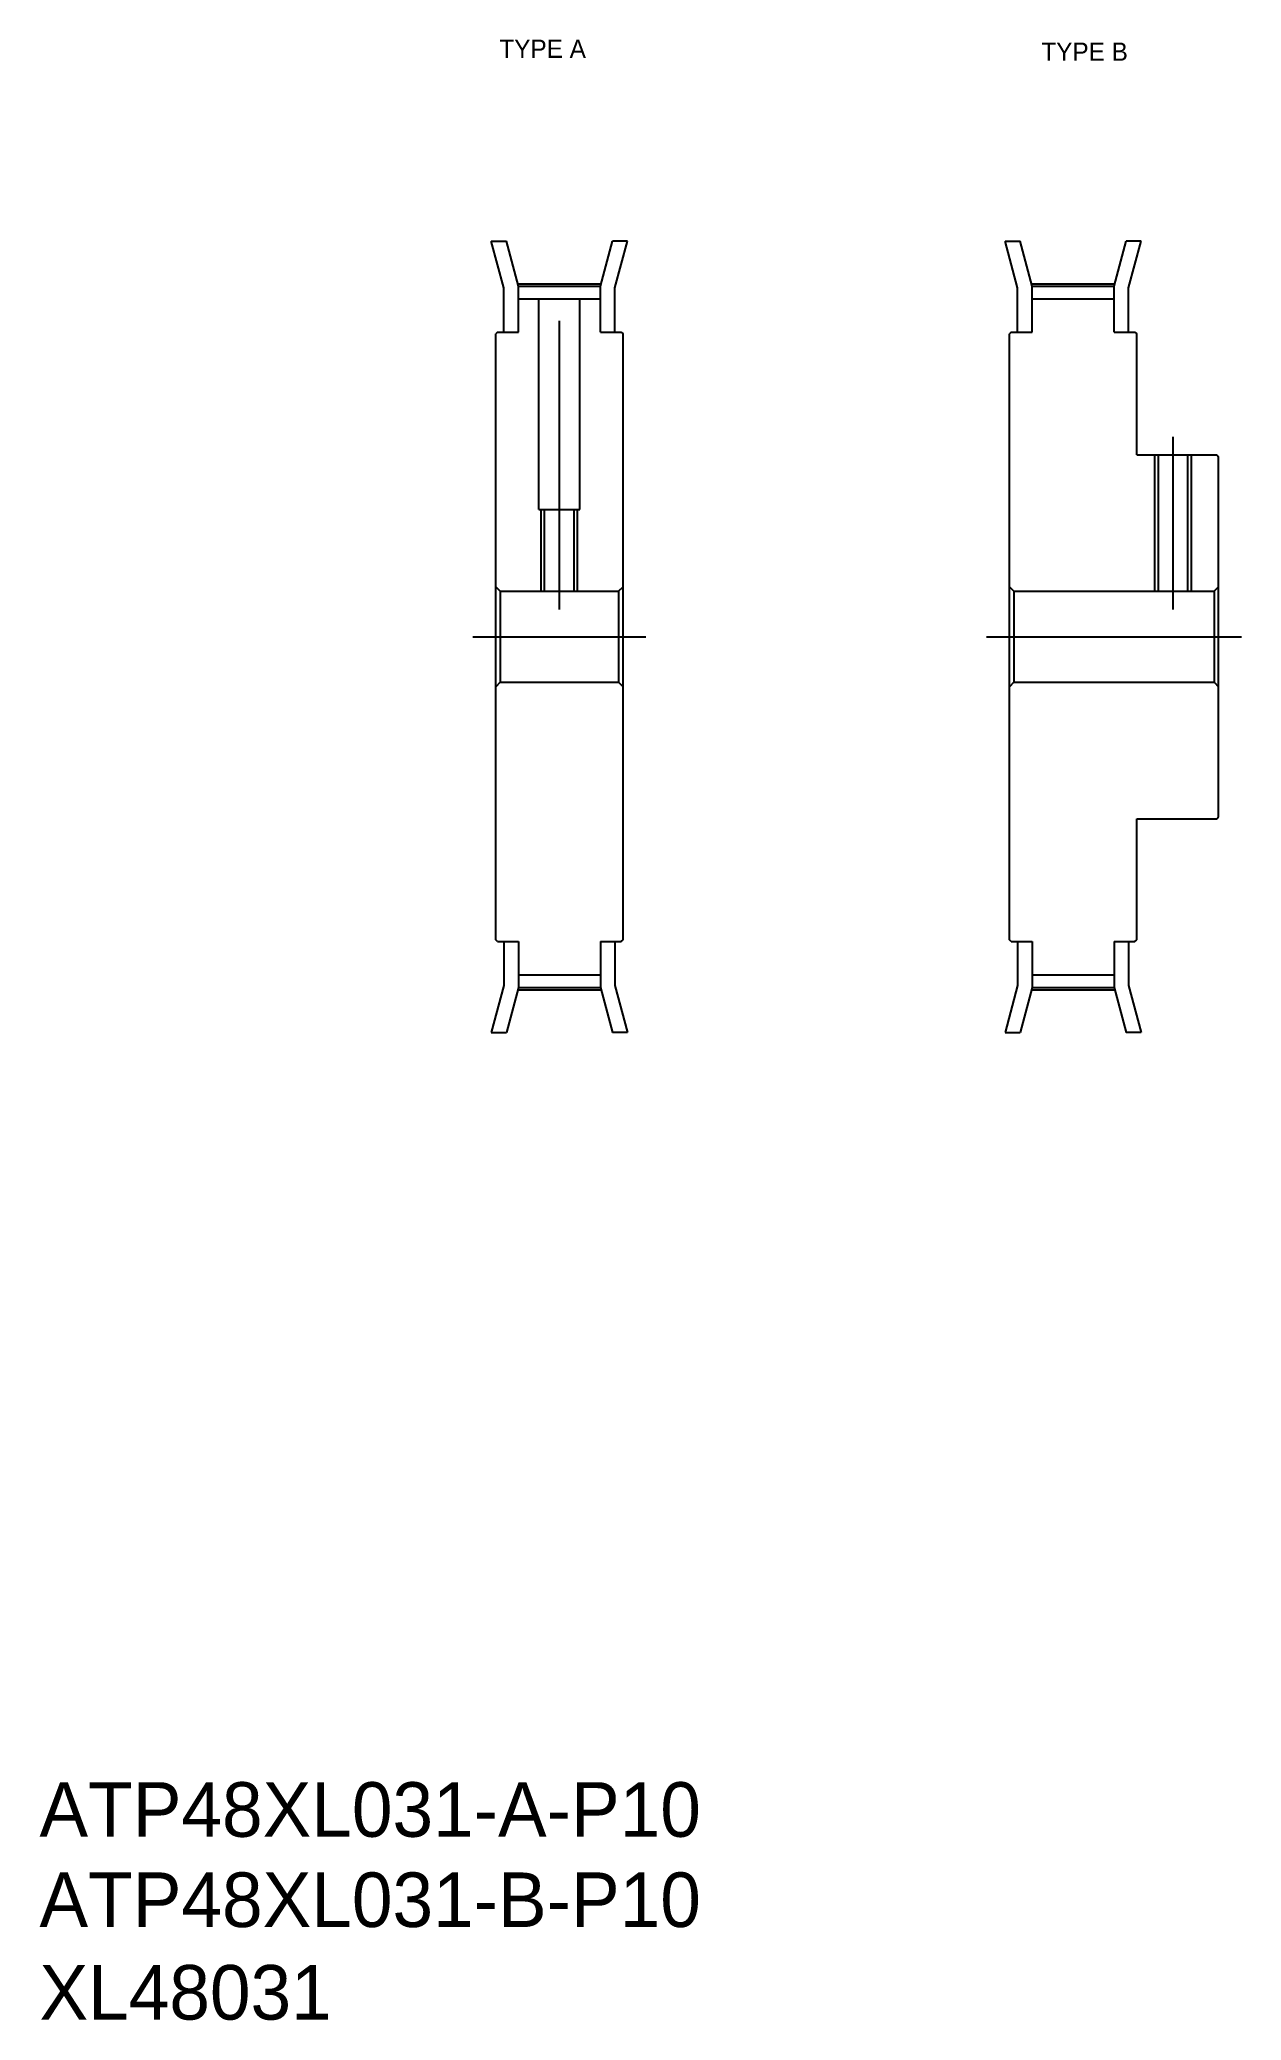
# Model space of a CAD drawing. Extents: x -286 to -154, y -61 to 157.
import ezdxf

# ---------------------------------------------------------------- set-up
doc = ezdxf.new("R2010")
doc.units = 0
doc.linetypes.add('CENTER', pattern=[50.8, 31.75, -6.35, 6.35, -6.35])
doc.layers.get('0').update_dxf_attribs({"linetype": 'CONTINUOUS'})
doc.layers.add('CENTER', color=1, linetype='CENTER')

msp = doc.modelspace()

# ---------------------------------------------------------------- linework, layer by layer
for p, q in [((-234.94, 129.57), (-236.33, 134.72)), ((-236.33, 134.72), (-234.67, 134.72)), ((-233.34, 129.78), (-234.67, 134.72)), ((-224.34, 129.78), (-223.02, 134.72)), ((-221.36, 134.72), (-223.02, 134.72)), ((-222.74, 129.57), (-221.36, 134.72)), ((-178.48, 129.57), (-179.86, 134.72)), ((-179.86, 134.72), (-178.21, 134.72)), ((-176.88, 129.78), (-178.21, 134.72)), ((-167.88, 129.78), (-166.56, 134.72)), ((-164.9, 134.72), (-166.56, 134.72)), ((-166.28, 129.57), (-164.9, 134.72)), ((-234.94, 124.72), (-234.94, 129.57)), ((-233.34, 124.72), (-233.34, 129.78)), ((-233.34, 129.78), (-224.34, 129.78)), ((-224.34, 124.72), (-224.34, 129.78)), ((-222.74, 124.72), (-222.74, 129.57)), ((-178.48, 124.72), (-178.48, 129.57)), ((-176.88, 124.72), (-176.88, 129.78)), ((-176.88, 129.78), (-167.88, 129.78)), ((-167.88, 124.72), (-167.88, 129.78)), ((-166.28, 124.72), (-166.28, 129.57)), ((-233.34, 128.38), (-224.34, 128.38)), ((-231.09, 105.22), (-231.09, 128.38)), ((-226.59, 105.22), (-226.59, 128.38)), ((-176.88, 128.38), (-167.88, 128.38)), ((-235.64, 124.72), (-235.84, 124.52)), ((-235.84, 57.92), (-235.84, 124.52)), ((-235.64, 124.72), (-233.34, 124.72)), ((-224.34, 124.72), (-222.04, 124.72)), ((-222.04, 124.72), (-221.84, 124.52)), ((-221.84, 57.92), (-221.84, 124.52)), ((-179.18, 124.72), (-179.38, 124.52)), ((-179.38, 57.92), (-179.38, 124.52)), ((-179.18, 124.72), (-176.88, 124.72)), ((-167.88, 124.72), (-165.58, 124.72)), ((-165.58, 124.72), (-165.38, 124.52)), ((-165.38, 111.22), (-165.38, 124.52)), ((-165.38, 111.22), (-156.58, 111.22)), ((-163, 96.22), (-163, 111.22)), ((-159.76, 96.22), (-159.76, 111.22)), ((-156.58, 111.22), (-156.38, 111.02)), ((-156.38, 71.42), (-156.38, 111.02)), ((-231.09, 105.22), (-226.59, 105.22)), ((-230.47, 96.22), (-230.47, 105.22)), ((-227.22, 96.22), (-227.22, 105.22)), ((-235.34, 96.22), (-235.84, 96.72)), ((-235.34, 96.22), (-222.34, 96.22)), ((-235.34, 96.22), (-235.34, 86.22)), ((-222.34, 96.22), (-221.84, 96.72)), ((-222.34, 96.22), (-222.34, 86.22)), ((-178.88, 96.22), (-179.38, 96.72)), ((-178.88, 96.22), (-156.88, 96.22)), ((-178.88, 96.22), (-178.88, 86.22)), ((-156.88, 96.22), (-156.38, 96.72)), ((-156.88, 96.22), (-156.88, 86.22)), ((-235.34, 86.22), (-235.84, 85.72)), ((-235.34, 86.22), (-222.34, 86.22)), ((-222.34, 86.22), (-221.84, 85.72)), ((-178.88, 86.22), (-179.38, 85.72)), ((-178.88, 86.22), (-156.88, 86.22)), ((-156.88, 86.22), (-156.38, 85.72)), ((-165.38, 57.92), (-165.38, 71.22)), ((-165.38, 71.22), (-156.58, 71.22)), ((-156.58, 71.22), (-156.38, 71.42)), ((-235.64, 57.72), (-235.84, 57.92)), ((-235.64, 57.72), (-233.34, 57.72)), ((-234.94, 57.72), (-234.94, 52.88)), ((-233.34, 57.72), (-233.34, 52.67)), ((-224.34, 57.72), (-222.04, 57.72)), ((-224.34, 57.72), (-224.34, 52.67)), ((-222.74, 57.72), (-222.74, 52.88)), ((-222.04, 57.72), (-221.84, 57.92)), ((-179.18, 57.72), (-179.38, 57.92)), ((-179.18, 57.72), (-176.88, 57.72)), ((-178.48, 57.72), (-178.48, 52.88)), ((-176.88, 57.72), (-176.88, 52.67)), ((-167.88, 57.72), (-167.88, 52.67)), ((-167.88, 57.72), (-165.58, 57.72)), ((-166.28, 57.72), (-166.28, 52.88)), ((-165.58, 57.72), (-165.38, 57.92)), ((-234.94, 52.88), (-236.33, 47.72)), ((-233.34, 52.67), (-234.67, 47.72)), ((-233.34, 54.07), (-224.34, 54.07)), ((-233.34, 52.67), (-224.34, 52.67)), ((-224.34, 52.67), (-223.02, 47.72)), ((-222.74, 52.88), (-221.36, 47.72)), ((-178.48, 52.88), (-179.86, 47.72)), ((-176.88, 52.67), (-178.21, 47.72)), ((-176.88, 54.07), (-167.88, 54.07)), ((-176.88, 52.67), (-167.88, 52.67)), ((-167.88, 52.67), (-166.56, 47.72)), ((-166.28, 52.88), (-164.9, 47.72)), ((-236.33, 47.72), (-234.67, 47.72)), ((-221.36, 47.72), (-223.02, 47.72)), ((-179.86, 47.72), (-178.21, 47.72)), ((-164.9, 47.72), (-166.56, 47.72))]:
    msp.add_line(p, q)
at = {"color": 3}
for p, q in [((-163.38, 96.22), (-163.38, 111.22)), ((-159.38, 96.22), (-159.38, 111.22)), ((-230.84, 96.22), (-230.84, 105.22)), ((-226.84, 96.22), (-226.84, 105.22))]:
    msp.add_line(p, q, dxfattribs=at)
at = {"layer": 'CENTER', "color": 1, "linetype": 'CENTER'}
for p, q in [((-228.84, 94.22), (-228.84, 132.03)), ((-233.34, 130.03), (-224.34, 130.03)), ((-176.88, 130.03), (-167.88, 130.03)), ((-161.38, 94.22), (-161.38, 113.22)), ((-238.34, 91.22), (-219.34, 91.22)), ((-181.88, 91.22), (-153.88, 91.22)), ((-233.34, 52.41), (-224.34, 52.41)), ((-176.88, 52.41), (-167.88, 52.41))]:
    msp.add_line(p, q, dxfattribs=at)

# ---------------------------------------------------------------- texts
for s, p in [('TYPE A', (-235.44, 154.87)), ('TYPE B', (-175.87, 154.55))]:
    msp.add_text(s, height=2).set_placement(p)
at = {"color": 7, "linetype": 'CONTINUOUS'}
for s, p in [('ATP48XL031-A-P10', (-285.99, -40.71)), ('ATP48XL031-B-P10', (-285.99, -50.63)), ('XL48031', (-285.99, -60.81))]:
    msp.add_text(s, height=6, dxfattribs=at).set_placement(p)

doc.saveas('drawing.dxf')
